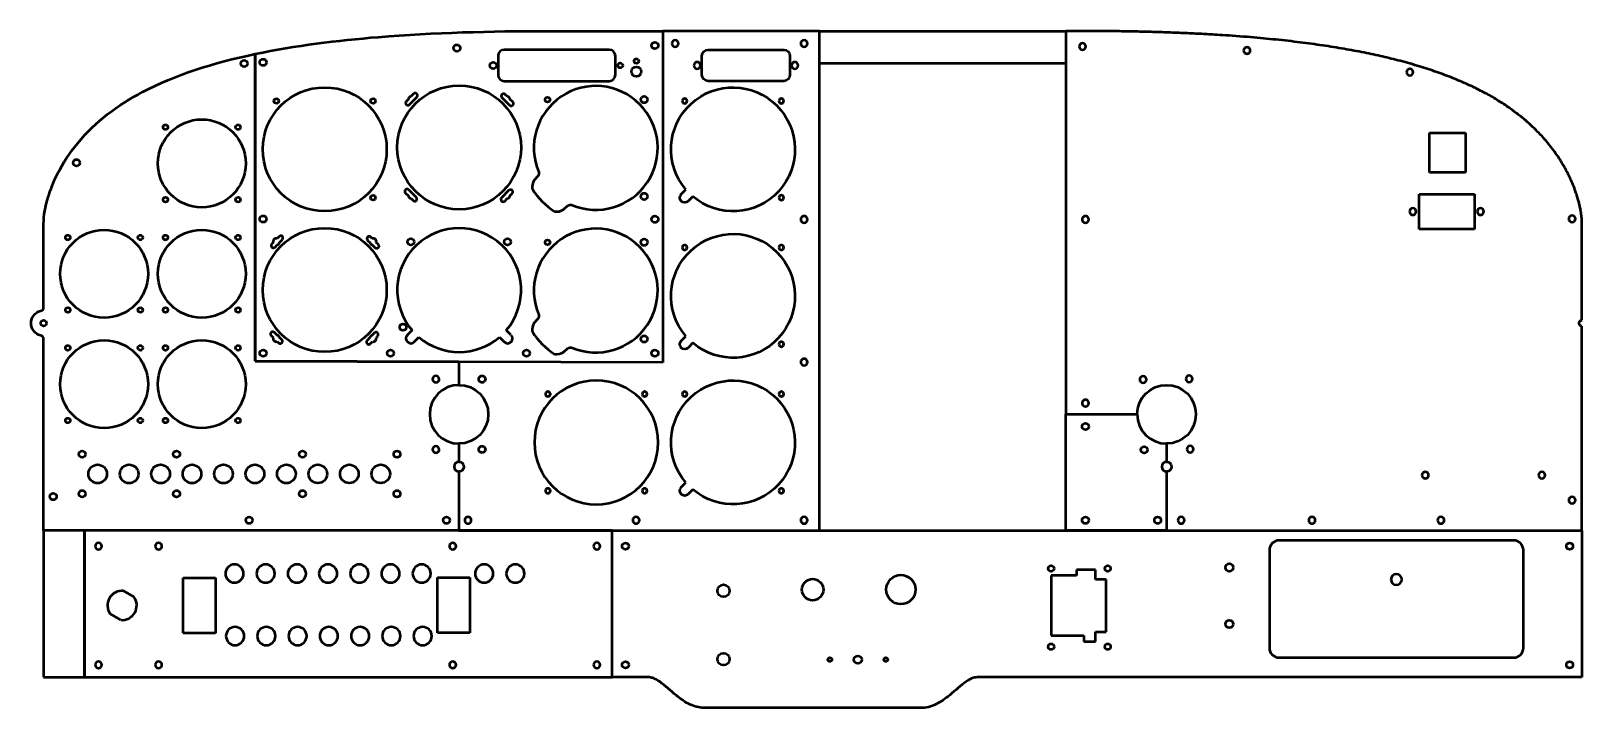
# Model space of a CAD drawing. Header units: inches. Extents: x 2.6 to 42.3, y 9.4 to 26.7.
import ezdxf

# ---------------------------------------------------------------- set-up
doc = ezdxf.new("R2010")
doc.units = ezdxf.units.IN
doc.header["$LTSCALE"] = 0.75
doc.header["$MEASUREMENT"] = 0
doc.layers.add('Visible', color=7, linetype='Continuous', lineweight=50)

msp = doc.modelspace()

# ---------------------------------------------------------------- linework, layer by layer
at = {"layer": 'Visible', "extrusion": (0, 1, 0)}
for p, q in [((15.842, 26.684), (18.813, 26.684)), ((18.813, 26.684), (18.813, 18.204)), ((22.826, 26.684), (18.813, 26.684)), ((18.813, 26.684), (18.813, 18.204)), ((22.826, 13.899), (22.826, 26.684)), ((22.826, 25.85), (22.826, 26.684)), ((22.826, 26.684), (29.126, 26.684)), ((29.126, 26.684), (29.126, 16.876)), ((29.462, 26.684), (29.126, 26.684)), ((29.126, 26.684), (29.126, 25.85)), ((17.444, 26.204), (14.756, 26.204)), ((19.972, 26.205), (21.91, 26.205)), ((8.381, 26.097), (8.381, 18.233)), ((8.381, 18.233), (8.381, 26.097)), ((14.6, 26.048), (14.6, 25.56)), ((17.6, 25.56), (17.6, 26.048)), ((19.816, 25.561), (19.816, 26.049)), ((22.066, 26.049), (22.066, 25.561)), ((29.126, 25.85), (22.826, 25.85)), ((14.756, 25.404), (17.444, 25.404)), ((21.91, 25.405), (19.972, 25.405)), ((12.434, 25.078), (12.363, 25.005)), ((14.839, 25.005), (14.781, 25.06)), ((12.302, 24.942), (12.246, 24.884)), ((12.331, 24.802), (12.519, 24.995)), ((14.699, 24.975), (14.893, 24.788)), ((14.975, 24.873), (14.902, 24.944)), ((38.435, 24.079), (39.36, 24.079)), ((38.435, 23.065), (38.435, 24.079)), ((39.36, 24.079), (39.36, 23.065)), ((39.36, 23.065), (38.435, 23.065)), ((15.624, 22.979), (15.524, 22.869)), ((19.285, 22.508), (19.405, 22.628)), ((12.229, 22.537), (12.302, 22.465)), ((12.505, 22.434), (12.311, 22.622)), ((12.365, 22.405), (12.422, 22.349)), ((14.872, 22.608), (14.685, 22.414)), ((14.77, 22.331), (14.841, 22.405)), ((14.902, 22.467), (14.958, 22.525)), ((19.582, 22.451), (19.462, 22.331)), ((38.167, 21.614), (38.167, 22.51)), ((38.167, 22.51), (39.584, 22.51)), ((39.584, 22.51), (39.584, 21.614)), ((16.275, 22.118), (16.385, 22.219)), ((2.967, 19.61), (2.967, 21.751)), ((39.584, 21.614), (38.167, 21.614)), ((42.337, 19.283), (42.337, 21.751)), ((8.841, 21.273), (8.805, 21.236)), ((8.89, 21.154), (8.947, 21.213)), ((8.993, 21.43), (8.942, 21.377)), ((9.006, 21.273), (9.078, 21.348)), ((11.258, 21.327), (11.317, 21.27)), ((11.377, 21.377), (11.34, 21.413)), ((11.377, 21.212), (11.452, 21.14)), ((11.534, 21.225), (11.481, 21.276)), ((15.624, 19.329), (15.524, 19.219)), ((42.337, 13.899), (42.337, 19.133)), ((2.967, 13.899), (2.967, 18.799)), ((8.788, 18.889), (8.84, 18.838)), ((8.945, 18.902), (8.87, 18.974)), ((8.944, 18.737), (8.981, 18.701)), ((9.064, 18.786), (9.005, 18.843)), ((11.316, 18.841), (11.244, 18.766)), ((11.329, 18.684), (11.38, 18.736)), ((11.431, 18.96), (11.374, 18.901)), ((11.481, 18.84), (11.517, 18.877)), ((12.397, 19.026), (12.276, 18.906)), ((12.453, 18.729), (12.573, 18.849)), ((14.631, 18.849), (14.751, 18.729)), ((14.928, 18.906), (14.808, 19.026)), ((19.285, 18.758), (19.405, 18.878)), ((19.582, 18.701), (19.462, 18.581)), ((16.275, 18.468), (16.385, 18.569)), ((8.381, 18.233), (13.597, 18.219)), ((18.813, 18.204), (8.381, 18.233)), ((13.597, 18.219), (13.597, 17.626)), ((18.813, 18.204), (13.597, 18.219)), ((13.597, 18.219), (13.597, 17.626)), ((29.126, 16.876), (30.957, 16.876)), ((29.126, 13.899), (29.126, 16.876)), ((29.126, 16.876), (30.957, 16.876)), ((13.597, 16.126), (13.597, 15.659)), ((13.597, 16.126), (13.597, 15.659)), ((31.707, 16.126), (31.707, 15.659)), ((31.707, 16.126), (31.707, 15.659)), ((13.597, 15.409), (13.597, 13.899)), ((13.597, 15.409), (13.597, 13.899)), ((19.285, 15.008), (19.405, 15.128)), ((31.707, 15.409), (31.707, 13.899)), ((31.707, 15.409), (31.707, 13.899)), ((19.582, 14.951), (19.462, 14.831)), ((2.967, 13.899), (2.967, 10.149)), ((4.017, 13.899), (2.967, 13.899)), ((13.597, 13.899), (2.967, 13.899)), ((4.017, 10.149), (4.017, 13.899)), ((17.517, 13.899), (4.017, 13.899)), ((4.017, 13.899), (4.017, 10.149)), ((13.597, 13.899), (17.517, 13.899)), ((17.517, 10.149), (17.517, 13.899)), ((17.517, 13.899), (22.826, 13.899)), ((17.517, 10.149), (17.517, 13.899)), ((17.517, 13.899), (22.826, 13.899)), ((22.826, 13.899), (42.337, 13.899)), ((31.707, 13.899), (29.126, 13.899)), ((31.707, 13.899), (42.337, 13.899)), ((42.337, 13.899), (42.337, 10.149)), ((40.587, 13.649), (34.587, 13.649)), ((40.587, 13.649), (34.587, 13.649)), ((34.337, 13.399), (34.337, 10.899)), ((34.337, 13.399), (34.337, 10.899)), ((40.837, 10.899), (40.837, 13.399)), ((40.837, 10.899), (40.837, 13.399)), ((13.046, 11.283), (13.046, 12.703)), ((13.046, 12.703), (13.875, 12.703)), ((13.875, 12.703), (13.875, 11.283)), ((29.404, 12.749), (28.752, 12.749)), ((28.752, 12.749), (28.752, 11.214)), ((29.886, 12.893), (29.404, 12.893)), ((29.404, 12.893), (29.404, 12.749)), ((29.886, 12.648), (29.886, 12.893)), ((5.011, 12.358), (5.279, 12.203)), ((6.539, 11.274), (6.539, 12.694)), ((6.539, 12.694), (7.368, 12.694)), ((7.368, 12.694), (7.368, 11.274)), ((30.162, 12.648), (29.886, 12.648)), ((30.162, 11.31), (30.162, 12.648)), ((4.938, 11.614), (4.671, 11.769)), ((7.368, 11.274), (6.539, 11.274)), ((13.875, 11.283), (13.046, 11.283)), ((28.752, 11.214), (29.585, 11.214)), ((29.585, 11.214), (29.585, 11.065)), ((29.886, 11.065), (29.886, 11.31)), ((29.886, 11.31), (30.162, 11.31)), ((29.585, 11.065), (29.886, 11.065)), ((34.587, 10.649), (40.587, 10.649)), ((34.587, 10.649), (40.587, 10.649)), ((2.967, 10.149), (4.017, 10.149)), ((4.017, 10.149), (17.517, 10.149)), ((18.405, 10.149), (17.517, 10.149)), ((42.337, 10.149), (26.9, 10.149)), ((25.406, 9.361), (19.899, 9.361))]:
    msp.add_line(p, q, dxfattribs=at)
at = {"layer": 'Visible'}
for centre, radius in [((13.545, 26.249), 0.085), ((18.613, 26.314), 0.085), ((8.101, 25.852), 0.085), ((8.582, 25.883), 0.085), ((14.475, 25.804), 0.085), ((17.725, 25.804), 0.0625), ((18.137, 25.916), 0.0591), ((18.137, 25.647), 0.125), ((10.161, 23.657), 1.585), ((13.602, 23.705), 1.585), ((18.338, 24.928), 0.085), ((8.923, 24.894), 0.0625), ((11.398, 24.894), 0.0625), ((15.864, 24.928), 0.0625), ((7.015, 23.297), 1.125), ((6.087, 24.225), 0.0625), ((7.943, 24.225), 0.0625), ((3.81, 23.314), 0.085), ((6.087, 22.369), 0.0625), ((7.943, 22.369), 0.0625), ((11.398, 22.419), 0.0625), ((18.338, 22.453), 0.085), ((8.582, 21.874), 0.085), ((18.613, 21.866), 0.085), ((4.515, 20.472), 1.125), ((3.587, 21.4), 0.0625), ((5.443, 21.4), 0.0625), ((7.015, 20.472), 1.125), ((6.087, 21.4), 0.0625), ((7.943, 21.4), 0.0625), ((10.161, 20.057), 1.585), ((12.365, 21.292), 0.085), ((14.84, 21.292), 0.085), ((15.864, 21.278), 0.0625), ((18.338, 21.278), 0.085), ((3.587, 19.544), 0.0625), ((5.443, 19.544), 0.0625), ((6.087, 19.544), 0.0625), ((7.943, 19.544), 0.0625), ((2.967, 19.208), 0.075), ((12.164, 19.104), 0.085), ((4.515, 17.647), 1.125), ((7.015, 17.647), 1.125), ((18.338, 18.803), 0.085), ((3.587, 18.575), 0.0625), ((5.443, 18.575), 0.0625), ((6.087, 18.575), 0.0625), ((7.943, 18.575), 0.0625), ((8.582, 18.443), 0.085), ((11.846, 18.443), 0.085), ((15.327, 18.443), 0.085), ((18.613, 18.443), 0.085), ((3.587, 16.719), 0.0625), ((5.443, 16.719), 0.0625), ((6.087, 16.719), 0.0625), ((7.943, 16.719), 0.0625), ((29.628, 16.564), 0.085), ((3.951, 15.854), 0.085), ((6.371, 15.854), 0.085), ((9.591, 15.854), 0.085), ((12.011, 15.854), 0.085), ((31.131, 15.968), 0.085), ((4.35, 15.351), 0.238), ((5.155, 15.351), 0.238), ((5.96, 15.351), 0.238), ((6.765, 15.351), 0.238), ((7.57, 15.351), 0.238), ((8.375, 15.351), 0.238), ((9.18, 15.351), 0.238), ((9.985, 15.351), 0.237), ((10.79, 15.351), 0.237), ((11.595, 15.351), 0.237), ((3.214, 14.77), 0.085), ((3.951, 14.844), 0.085), ((6.371, 14.844), 0.085), ((9.591, 14.844), 0.085), ((12.011, 14.844), 0.085), ((8.228, 14.164), 0.085), ((13.278, 14.164), 0.085), ((29.628, 14.164), 0.085), ((31.478, 14.164), 0.085), ((17.855, 13.504), 0.085), ((42.022, 13.504), 0.085), ((24.908, 12.39), 0.375), ((28.75, 12.93), 0.075), ((30.2, 12.93), 0.075), ((33.311, 12.956), 0.1), ((20.367, 12.361), 0.157), ((22.647, 12.39), 0.275), ((33.311, 11.51), 0.1), ((20.367, 10.611), 0.157), ((28.75, 10.93), 0.075), ((30.2, 10.93), 0.075), ((17.855, 10.464), 0.085), ((23.089, 10.599), 0.05), ((23.805, 10.599), 0.1), ((24.522, 10.599), 0.05), ((42.022, 10.464), 0.085)]:
    msp.add_circle(centre, radius, dxfattribs=at)
at = {"layer": 'Visible', "extrusion": (1e-16, 0, -1)}
for centre, radius in [((-19.128, 26.364), 0.085), ((-22.428, 26.364), 0.085), ((-29.553, 26.287), 0.085), ((-33.764, 26.185), 0.085), ((-19.691, 25.805), 0.085), ((-22.191, 25.805), 0.085), ((-37.934, 25.633), 0.085), ((-19.373, 24.894), 0.0625), ((-21.848, 24.894), 0.0625), ((-21.848, 22.419), 0.0625), ((-22.428, 21.864), 0.085), ((-29.628, 21.864), 0.085), ((-38.009, 22.062), 0.085), ((-39.741, 22.062), 0.085), ((-42.083, 21.877), 0.085), ((-19.373, 21.144), 0.0625), ((-21.848, 21.144), 0.0625), ((-21.848, 18.669), 0.0625), ((-22.428, 18.214), 0.085), ((-32.284, 17.785), 0.085), ((-17.111, 16.157), 1.585), ((-31.104, 17.767), 0.085), ((-15.873, 17.394), 0.0625), ((-18.348, 17.394), 0.0625), ((-19.373, 17.394), 0.0625), ((-21.848, 17.394), 0.0625), ((-29.628, 17.164), 0.085), ((-32.311, 15.986), 0.085), ((-38.328, 15.319), 0.085), ((-41.308, 15.319), 0.085), ((-15.873, 14.919), 0.0625), ((-18.348, 14.919), 0.0625), ((-21.848, 14.919), 0.0625), ((-42.083, 14.677), 0.085), ((-13.828, 14.164), 0.085), ((-18.128, 14.164), 0.085), ((-22.428, 14.164), 0.085), ((-32.078, 14.164), 0.085), ((-35.428, 14.164), 0.085), ((-38.728, 14.164), 0.085), ((-4.37, 13.503), 0.085), ((-5.91, 13.503), 0.085), ((-13.436, 13.504), 0.085), ((-17.126, 13.504), 0.085), ((-7.851, 12.801), 0.233), ((-8.65, 12.801), 0.233), ((-9.449, 12.801), 0.233), ((-10.247, 12.801), 0.233), ((-11.046, 12.801), 0.233), ((-11.845, 12.801), 0.233), ((-12.644, 12.801), 0.233), ((-14.242, 12.801), 0.233), ((-15.041, 12.801), 0.233), ((-37.587, 12.649), 0.138), ((-7.867, 11.201), 0.233), ((-8.667, 11.201), 0.233), ((-9.467, 11.201), 0.233), ((-10.267, 11.201), 0.233), ((-11.067, 11.201), 0.233), ((-11.867, 11.201), 0.233), ((-12.667, 11.201), 0.233), ((-4.37, 10.463), 0.085), ((-5.91, 10.463), 0.085), ((-13.436, 10.464), 0.085), ((-17.126, 10.464), 0.085)]:
    msp.add_circle(centre, radius, dxfattribs=at)
at = {"layer": 'Visible'}
for centre, radius, start, end in [((14.756, 26.048), 0.156, 90, 180), ((17.444, 26.048), 0.156, 0, 90), ((14.756, 25.56), 0.156, 180, 270), ((17.444, 25.56), 0.156, 270, 0), ((12.476, 25.037), 0.0593, 315.9093, 135.9093), ((14.74, 25.018), 0.0593, 45.9093, 225.9093), ((17.099, 23.693), 1.585, 247.0024, 202.9976), ((12.289, 24.843), 0.0593, 135.9093, 315.9093), ((12.364, 24.942), 0.0625, 91.6218, 180.1969), ((14.839, 24.942), 0.0625, 1.6218, 90.1969), ((14.934, 24.83), 0.0593, 225.9093, 45.9093), ((12.27, 22.579), 0.0593, 45.9093, 225.9093), ((14.915, 22.566), 0.0593, 315.9093, 135.9093), ((15.781, 22.692), 0.312, 145.4173, 190.4173), ((17.099, 23.693), 1.938, 213.0514, 236.9486), ((12.364, 22.467), 0.0625, 181.6218, 270.1969), ((12.464, 22.391), 0.0593, 225.9093, 45.9093), ((14.727, 22.373), 0.0593, 135.9093, 315.9093), ((14.839, 22.467), 0.0625, 271.6218, 0.1969), ((16.098, 22.375), 0.312, 259.5828, 304.5828), ((9.035, 21.389), 0.0593, 315.9093, 135.9093), ((13.602, 20.055), 1.585, 319.5233, 220.4767), ((17.099, 20.043), 1.585, 247.0024, 202.9976), ((8.848, 21.195), 0.0593, 135.9093, 315.9093), ((8.923, 21.294), 0.085, 77.6689, 194.1497), ((8.923, 21.294), 0.085, 286.3568, 345.4619), ((11.299, 21.37), 0.0593, 45.9093, 225.9093), ((11.398, 21.294), 0.085, 196.3568, 255.4619), ((11.398, 21.294), 0.085, 347.6689, 104.1497), ((11.493, 21.182), 0.0593, 225.9093, 45.9093), ((2.868, 19.619), 0.1, 283.6274, 354.8912), ((15.781, 19.042), 0.312, 145.4173, 190.4173), ((2.867, 18.797), 0.1, 0.7014, 76.3183), ((8.829, 18.931), 0.0593, 45.9093, 225.9093), ((8.923, 18.819), 0.085, 167.6689, 284.1497), ((8.923, 18.819), 0.085, 16.3568, 75.4619), ((9.023, 18.744), 0.0593, 225.9093, 45.9093), ((11.286, 18.725), 0.0593, 135.9093, 315.9093), ((11.398, 18.819), 0.085, 106.3568, 165.4619), ((11.398, 18.819), 0.085, 257.6689, 14.1497), ((11.474, 18.919), 0.0593, 315.9093, 135.9093), ((12.365, 18.817), 0.125, 135, 315), ((13.602, 20.055), 1.585, 229.5233, 310.4767), ((14.84, 18.817), 0.125, 225, 45), ((17.099, 20.043), 1.938, 213.0514, 236.9486), ((16.098, 18.725), 0.312, 259.5828, 304.5828), ((13.597, 16.876), 0.75, 90, 270), ((13.007, 17.776), 0.085, 90.8751, 270.8708), ((13.007, 17.776), 0.085, 270.8751, 90.8708), ((31.707, 16.876), 0.75, 180, 270), ((13.007, 15.976), 0.085, 90.9173, 270.9133), ((13.007, 15.976), 0.085, 270.9174, 90.9133), ((13.597, 15.534), 0.125, 90, 270), ((31.707, 15.534), 0.125, 90, 270), ((34.587, 13.399), 0.25, 90, 180), ((34.587, 13.399), 0.25, 90, 180), ((40.587, 13.399), 0.25, 0, 90), ((40.587, 13.399), 0.25, 0, 90), ((4.975, 11.986), 0.374, 84.448, 215.552), ((4.975, 11.986), 0.374, 264.448, 35.552), ((34.587, 10.899), 0.25, 180, 270), ((34.587, 10.899), 0.25, 180, 270), ((40.587, 10.899), 0.25, 270, 0), ((40.587, 10.899), 0.25, 270, 0)]:
    msp.add_arc(centre, radius, start, end, dxfattribs=at)
at = {"layer": 'Visible', "extrusion": (1e-16, 0, -1)}
for centre, radius, start, end in [((-19.972, 26.049), 0.156, 0, 90), ((-21.91, 26.049), 0.156, 90, 180), ((-19.972, 25.561), 0.156, 270, 360), ((-21.91, 25.561), 0.156, 180, 270), ((-20.611, 23.657), 1.585, 319.5233, 310.4767), ((-15.518, 23.045), 0.125, 166.6252, 211.6252), ((-16.45, 22.112), 0.125, 58.3748, 103.3748), ((-19.373, 22.419), 0.125, 225, 45), ((-20.611, 19.907), 1.585, 319.5233, 310.4767), ((-2.967, 19.208), 0.323, 283.6817, 76.3726), ((-15.518, 19.395), 0.125, 166.6252, 211.6252), ((-42.337, 19.208), 0.075, 269.9997, 90.0003), ((-19.373, 18.669), 0.125, 225, 45), ((-16.45, 18.462), 0.125, 58.3748, 103.3748), ((-14.187, 17.776), 0.085, 270.8695, 90.8739), ((-20.611, 16.157), 1.585, 319.5233, 310.4767), ((-13.597, 16.876), 0.75, 90, 270), ((-14.187, 17.776), 0.085, 90.8696, 270.8738), ((-31.707, 16.876), 0.75, 0, 270), ((-14.187, 15.977), 0.085, 269.9975, 90.0015), ((-14.187, 15.977), 0.085, 89.9975, 270.0015), ((-13.597, 15.534), 0.125, 90, 270), ((-31.707, 15.534), 0.125, 90, 270), ((-19.373, 14.919), 0.125, 225, 45)]:
    msp.add_arc(centre, radius, start, end, dxfattribs=at)
at = {"layer": 'Visible'}
for points, knots in [([(8.381, 26.097), (9.405, 26.313), (10.495, 26.446), (12.946, 26.646), (14.432, 26.684), (15.842, 26.684)], [0, 0, 0, 0, 7.975326, 7.975326, 18.802094, 18.802094, 18.802094, 18.802094]), ([(2.967, 21.751), (2.967, 21.958), (3.01, 22.196), (3.191, 22.788), (3.409, 23.296), (4.295, 24.369), (4.87, 24.793), (6.326, 25.56), (7.301, 25.87), (8.381, 26.097)], [0, 0, 0, 0, 1.575264, 1.575264, 3.897779, 3.897779, 6.350689, 6.350689, 9.542272, 9.542272, 9.542272, 9.542272]), ([(19.899, 9.361), (19.778, 9.361), (19.666, 9.384), (19.432, 9.481), (19.321, 9.555), (19.066, 9.754), (18.928, 9.889), (18.726, 10.04), (18.661, 10.082), (18.564, 10.124), (18.532, 10.135), (18.468, 10.148), (18.437, 10.15), (18.405, 10.149)], [0, 0, 0, 0, 0.917641, 0.917641, 1.92675, 1.92675, 3.392474, 3.392474, 4.093018, 4.093018, 4.419465, 4.419465, 4.727908, 4.727908, 4.727908, 4.727908]), ([(26.9, 10.149), (26.851, 10.151), (26.804, 10.144), (26.695, 10.109), (26.634, 10.075), (26.438, 9.943), (26.303, 9.813), (26.048, 9.602), (25.934, 9.517), (25.747, 9.426), (25.683, 9.402), (25.547, 9.369), (25.477, 9.361), (25.406, 9.361)], [0, 0, 0, 0, 0.370897, 0.370897, 0.871374, 0.871374, 1.959694, 1.959694, 2.776333, 2.776333, 3.183727, 3.183727, 3.602468, 3.602468, 3.602468, 3.602468])]:
    msp.add_open_spline(points, degree=3, knots=knots, dxfattribs=at)
msp.add_open_spline([(42.337, 21.751), (42.337, 21.912), (42.294, 22.276), (42.098, 22.944), (41.524, 24.022), (39.836, 25.4), (37.095, 26.255), (33.827, 26.606), (31.022, 26.684), (29.462, 26.684)], degree=5, dxfattribs=at)

doc.saveas('drawing.dxf')
